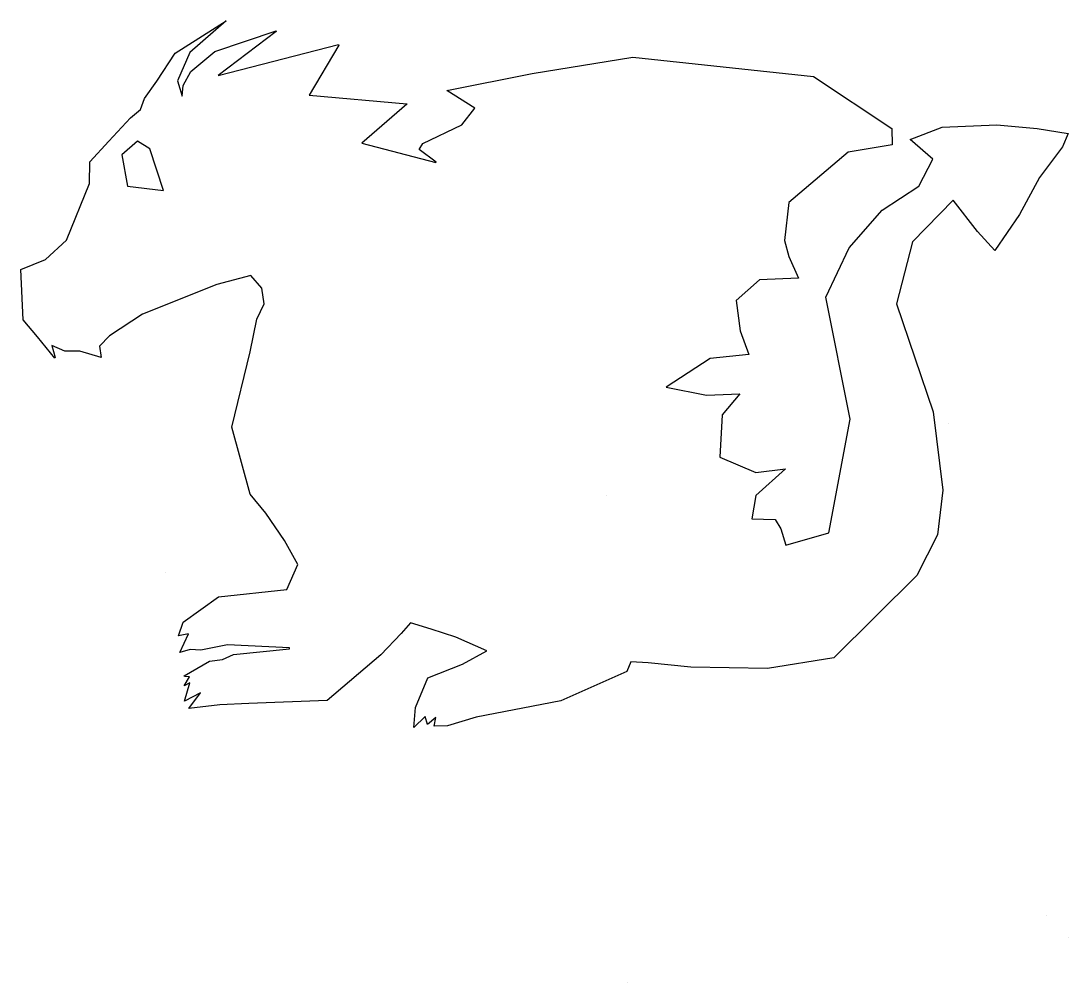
# Model space of a CAD drawing. Extents: x 20 to 143, y -129 to -16.
import ezdxf

# ---------------------------------------------------------------- set-up
doc = ezdxf.new("R2010")
doc.units = 0
doc.layers.add('LAYER_1', color=7, linetype='CONTINUOUS')

msp = doc.modelspace()

# ---------------------------------------------------------------- linework, layer by layer
at = {"layer": 'LAYER_1', "color": 7}
for points in [[(139.96, -34.13), (137.6, -38.45), (134.73, -42.68), (132.69, -40.47), (129.83, -36.78), (125.04, -41.68), (123.18, -48.94), (127.48, -61.64), (128.61, -70.83), (127.98, -76.07), (125.56, -80.86), (115.83, -90.52), (108.05, -91.76), (99.02, -91.63), (94.01, -91.11), (91.99, -90.97), (91.52, -92.12), (83.79, -95.55), (73.85, -97.5), (70.47, -98.51), (68.91, -98.53), (69.12, -97.53), (68.13, -98.36), (67.84, -97.4), (66.53, -98.71), (66.71, -96.33), (68.17, -92.88), (72.22, -91.26), (75.1, -89.69), (71.44, -88.07), (68.55, -87.16), (66.11, -86.4), (65.05, -87.67), (62.64, -90.15), (56.36, -95.53), (47.16, -95.88), (43.76, -96.05), (40.12, -96.45), (41.47, -94.61), (39.6, -95.6), (40.22, -93.45), (39.55, -93.8), (40.2, -92.76), (39.61, -92.71), (39.56, -92.62), (42.55, -90.9), (44.07, -90.73), (45.34, -90.14), (51.92, -89.44), (51.92, -89.36), (44.66, -88.97), (41.51, -89.63), (40.27, -89.52), (39.04, -89.88), (40.07, -87.7), (38.9, -87.92), (39.43, -86.34), (43.59, -83.36), (51.61, -82.51), (52.89, -79.56), (51.32, -76.73), (49.16, -73.53), (47.3, -71.29), (45.14, -63.44), (47.29, -54.59), (48.09, -50.74), (48.94, -48.94), (48.69, -47.11), (47.37, -45.62), (43.4, -46.7), (34.65, -50.17), (30.78, -52.73), (29.63, -53.94), (29.82, -55.24), (27.32, -54.5), (25.54, -54.52), (24.02, -53.86), (24.43, -55.26), (24.36, -55.33), (22.33, -52.84), (20.64, -50.84), (20.4, -44.91), (23.27, -43.75), (25.76, -41.49), (28.44, -34.81), (28.48, -32.27), (30.71, -29.87), (33.26, -27.12), (34.45, -26.16), (34.92, -24.85), (36.36, -22.81), (38.51, -19.52), (44.5, -15.74), (40.23, -19.45), (38.78, -22.77), (39.33, -24.57), (39.46, -23.31), (40.34, -21.68), (43.14, -19.35), (50.34, -16.91), (50.35, -16.98), (43.55, -22.14), (57.68, -18.52), (57.71, -18.6), (54.25, -24.46), (65.68, -25.47), (65.68, -25.53), (60.42, -30.1), (69.11, -32.38), (69.14, -32.31), (67.16, -30.84), (67.58, -30.12), (72.14, -27.96), (73.66, -26), (70.39, -23.92), (80.41, -21.92), (92.23, -20), (113.44, -22.26), (122.62, -28.38), (122.66, -30.3), (117.49, -31.15), (110.53, -37.07), (110.04, -41.52), (110.53, -43.4), (111.68, -45.93), (107.08, -46.13), (104.35, -48.56), (104.83, -52.13), (105.84, -54.92), (101.32, -55.38), (96.14, -58.75), (100.89, -59.66), (104.79, -59.53), (102.72, -61.97), (102.43, -66.95), (106.68, -68.77), (110.14, -68.33), (106.65, -71.46), (106.2, -74.21), (108.92, -74.26), (109.6, -75.36), (110.19, -77.28), (115.25, -75.84), (117.73, -62.48), (114.87, -48.18), (117.63, -42.37), (121.51, -37.94), (125.79, -35.13), (127.46, -31.99), (124.78, -29.68), (128.54, -28.21), (134.94, -27.96), (139.68, -28.38), (143.32, -28.97), (142.67, -30.53), (139.96, -34.13), (139.96, -34.13)], [(37.15, -35.66), (35.53, -30.76), (34.07, -29.84), (32.23, -31.45), (32.9, -35.13), (37.15, -35.66), (37.15, -35.66)], [(129.33, -63.05), (129.33, -63.05)], [(89.17, -71.44), (89.17, -71.44)], [(37.39, -80.51), (37.39, -80.51)], [(140.83, -120.79), (140.83, -120.79)], [(143.32, -123.34), (143.32, -123.34)], [(91.6, -128.58), (91.6, -128.58)]]:
    msp.add_lwpolyline(points, dxfattribs=at)

doc.saveas('drawing.dxf')
